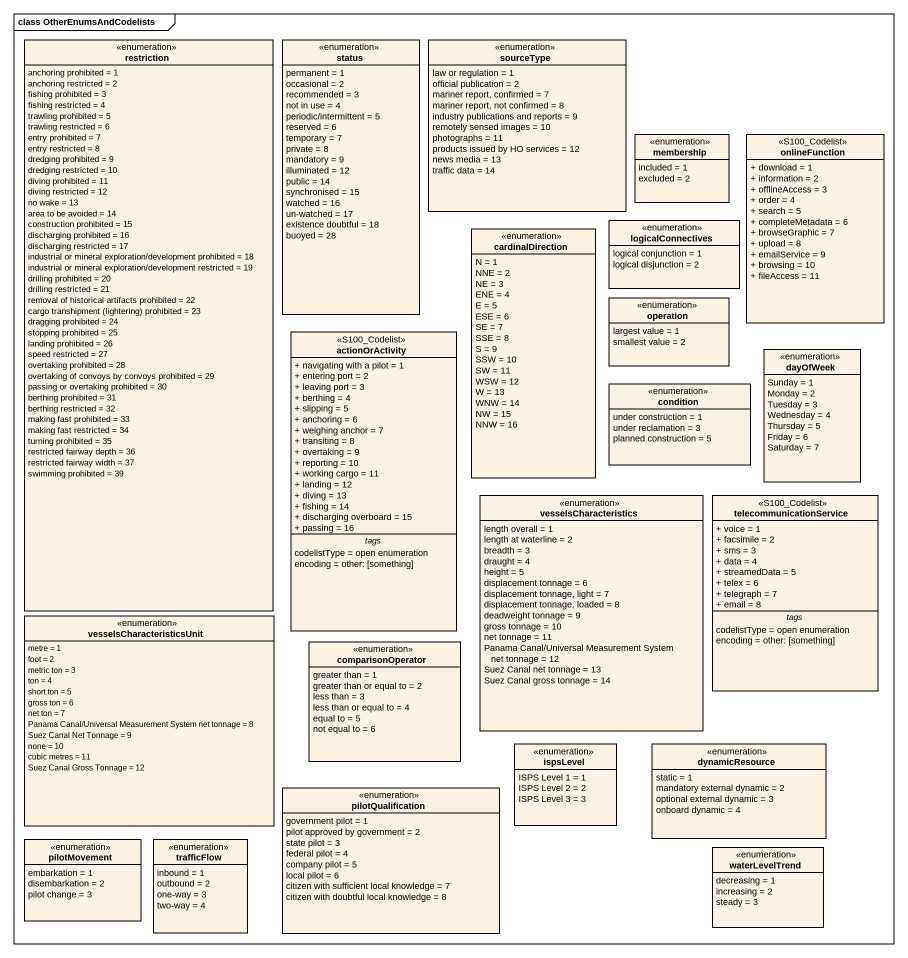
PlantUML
@startuml
mainframe class OtherEnumsAndCodelists
hide circle
hide empty members
skinparam classAttributeIconSize 0
enum restriction #FCF2E3 {
  anchoring prohibited = 1
  anchoring restricted = 2
  fishing prohibited = 3
  fishing restricted = 4
  trawling prohibited = 5
  trawling restricted = 6
  entry prohibited = 7
  entry restricted = 8
  dredging prohibited = 9
  dredging restricted = 10
  diving prohibited = 11
  diving restricted = 12
  no wake = 13
  area to be avoided = 14
  construction prohibited = 15
  discharging prohibited = 16
  discharging restricted = 17
  industrial or mineral exploration/development prohibited = 18
  industrial or mineral exploration/development restricted = 19
  drilling prohibited = 20
  drilling restricted = 21
  removal of historical artifacts prohibited = 22
  {field} cargo transhipment (lightering) prohibited = 23
  dragging prohibited = 24
  stopping prohibited = 25
  landing prohibited = 26
  speed restricted = 27
  overtaking prohibited = 28
  overtaking of convoys by convoys prohibited = 29
  passing or overtaking prohibited = 30
  berthing prohibited = 31
  berthing restricted = 32
  making fast prohibited = 33
  making fast restricted = 34
  turning prohibited = 35
  restricted fairway depth = 36
  restricted fairway width = 37
  swimming prohibited = 39
}
enum status #FCF2E3 {
  permanent = 1
  occasional = 2
  recommended = 3
  not in use = 4
  periodic/intermittent = 5
  reserved = 6
  temporary = 7
  private = 8
  mandatory = 9
  illuminated = 12
  public = 14
  synchronised = 15
  watched = 16
  un-watched = 17
  existence doubtful = 18
  buoyed = 28
}
enum sourceType #FCF2E3 {
  law or regulation = 1
  official publication = 2
  mariner report, confirmed = 7
  mariner report, not confirmed = 8
  industry publications and reports = 9
  remotely sensed images = 10
  photographs = 11
  products issued by HO services = 12
  news media = 13
  traffic data = 14
}
enum membership #FCF2E3 {
  included = 1
  excluded = 2
}
class onlineFunction <<S100_Codelist>> #FCF2E3 {
  + download = 1
  + information = 2
  + offlineAccess = 3
  + order = 4
  + search = 5
  + completeMetadata = 6
  + browseGraphic = 7
  + upload = 8
  + emailService = 9
  + browsing = 10
  + fileAccess = 11
}
enum cardinalDirection #FCF2E3 {
  N = 1
  NNE = 2
  NE = 3
  ENE = 4
  E = 5
  ESE = 6
  SE = 7
  SSE = 8
  S = 9
  SSW = 10
  SW = 11
  WSW = 12
  W = 13
  WNW = 14
  NW = 15
  NNW = 16
}
enum logicalConnectives #FCF2E3 {
  logical conjunction = 1
  logical disjunction = 2
}
enum operation #FCF2E3 {
  largest value = 1
  smallest value = 2
}
class actionOrActivity <<S100_Codelist>> #FCF2E3 {
  + navigating with a pilot = 1
  + entering port = 2
  + leaving port = 3
  + berthing = 4
  + slipping = 5
  + anchoring = 6
  + weighing anchor = 7
  + transiting = 8
  + overtaking = 9
  + reporting = 10
  + working cargo = 11
  + landing = 12
  + diving = 13
  + fishing = 14
  + discharging overboard = 15
  + passing = 16
  -- tags --
  codelistType = open enumeration
  encoding = other: [something]
}
enum dayOfWeek #FCF2E3 {
  Sunday = 1
  Monday = 2
  Tuesday = 3
  Wednesday = 4
  Thursday = 5
  Friday = 6
  Saturday = 7
}
enum condition #FCF2E3 {
  under construction = 1
  under reclamation = 3
  planned construction = 5
}
enum vesselsCharacteristics #FCF2E3 {
  length overall = 1
  length at waterline = 2
  breadth = 3
  draught = 4
  height = 5
  displacement tonnage = 6
  displacement tonnage, light = 7
  displacement tonnage, loaded = 8
  deadweight tonnage = 9
  gross tonnage = 10
  net tonnage = 11
  Panama Canal/Universal Measurement System net tonnage = 12
  Suez Canal net tonnage = 13
  Suez Canal gross tonnage = 14
}
class telecommunicationService <<S100_Codelist>> #FCF2E3 {
  + voice = 1
  + facsimile = 2
  + sms = 3
  + data = 4
  + streamedData = 5
  + telex = 6
  + telegraph = 7
  + email = 8
  -- tags --
  codelistType = open enumeration
  encoding = other: [something]
}
enum vesselsCharacteristicsUnit #FCF2E3 {
  metre = 1
  foot = 2
  metric ton = 3
  ton = 4
  short ton = 5
  gross ton = 6
  net ton = 7
  Panama Canal/Universal Measurement System net tonnage = 8
  Suez Canal Net Tonnage = 9
  none = 10
  cubic metres = 11
  Suez Canal Gross Tonnage = 12
}
enum comparisonOperator #FCF2E3 {
  greater than = 1
  greater than or equal to = 2
  less than = 3
  less than or equal to = 4
  equal to = 5
  not equal to = 6
}
enum ispsLevel #FCF2E3 {
  ISPS Level 1 = 1
  ISPS Level 2 = 2
  ISPS Level 3 = 3
}
enum dynamicResource #FCF2E3 {
  static = 1
  mandatory external dynamic = 2
  optional external dynamic = 3
  onboard dynamic = 4
}
enum pilotQualification #FCF2E3 {
  government pilot = 1
  pilot approved by government = 2
  state pilot = 3
  federal pilot = 4
  company pilot = 5
  local pilot = 6
  citizen with sufficient local knowledge = 7
  citizen with doubtful local knowledge = 8
}
enum pilotMovement #FCF2E3 {
  embarkation = 1
  disembarkation = 2
  pilot change = 3
}
enum trafficFlow #FCF2E3 {
  inbound = 1
  outbound = 2
  one-way = 3
  two-way = 4
}
enum waterLevelTrend #FCF2E3 {
  decreasing = 1
  increasing = 2
  steady = 3
}
@enduml
